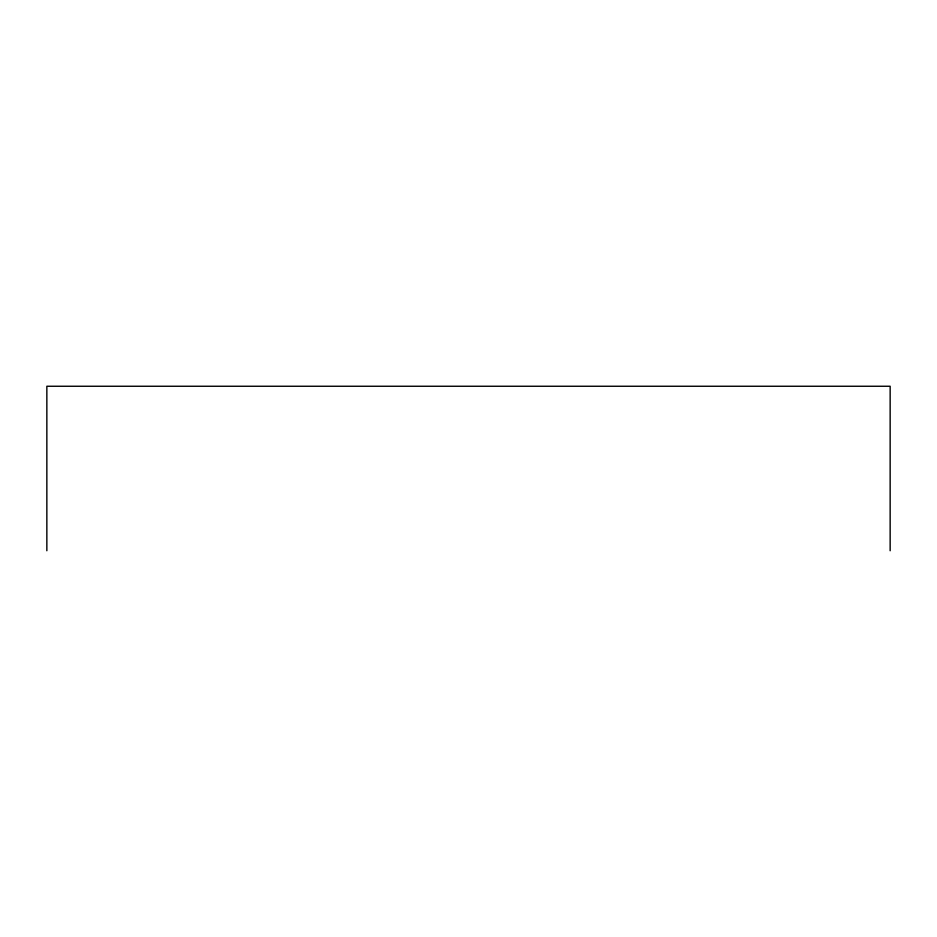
<?xml version="1.0" encoding="UTF-8"?>
<svg xmlns="http://www.w3.org/2000/svg" width="937" height="937" viewBox="0 0 937 937"><rect width="100%" height="100%" fill="white"/><g stroke="black" fill="none" stroke-linecap="round" stroke-linejoin="round"><path stroke-width="1.41" d="M890.15 550.745L890.15 386.255L46.85 386.255L46.85 550.745"/></g></svg>
